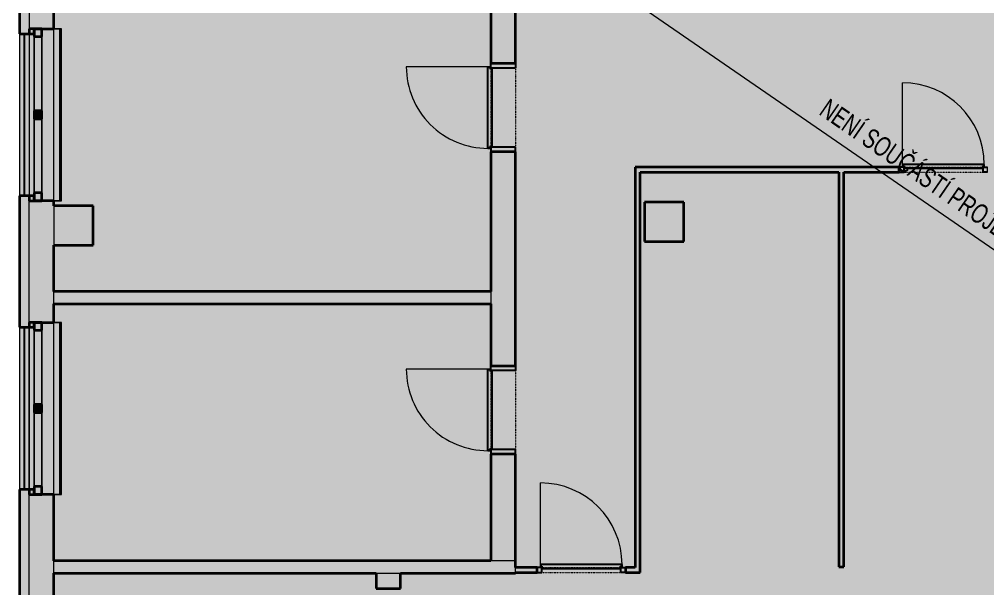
# Model space of a CAD drawing. Header units: millimetres. Extents: x -3281 to 232784, y -45352 to 20466.
# Drawn here: x 10412 to 20263, y -1366 to 4424 of the extents above; entities that cross this region are included whole.
import ezdxf

# ---------------------------------------------------------------- set-up
doc = ezdxf.new("R2010")
doc.units = ezdxf.units.MM
doc.linetypes.add('Čerchovaná se dvěma tečkami', pattern=[2.59, 1, -0.53, 0, -0.53, 0, -0.53])
for name, color, linetype, lineweight in [('A-DETL-THIN', 151, 'Continuous', 13), ('A-DOOR', 31, 'Continuous', 13), ('A-DOOR-FRAM', 31, 'Continuous', 25), ('A-FLOR', 192, 'Continuous', 13), ('A-GENM', 13, 'Continuous', 13), ('A-GLAZ', 151, 'Continuous', 13), ('A-WALL', 113, 'Continuous', 13), ('G-ANNO-TEXT', 231, 'Continuous', 9), ('Q-SPCQ', 91, 'Continuous', 13), ('S-COLS', 52, 'Continuous', 13)]:
    doc.layers.add(name, color=color, linetype=linetype, lineweight=lineweight)
doc.layers.add('A-WALL-PATT', color=111, linetype='Continuous')
doc.styles.add('Arial_2', font='arial.ttf', dxfattribs={"width": 0.7, "height": 200})
pattern_1 = [(315, (10511.98, 2265.26), (143.684, 143.684), []), (270, (10579.28, 2036.31), (143.684, -143.684), [25.4, -261.968]), (315, (10579.28, 2010.9), (143.684, 143.684), [25.4, -177.8]), (360, (10597.24, 1992.95), (143.684, 143.684), [25.4, -261.968]), (45, (10622.64, 1992.95), (-143.684, 143.684), [25.4, -177.8]), (270, (10640.6, 2036.31), (143.684, -143.684), [25.4, -261.968]), (315, (10622.64, 2054.27), (143.684, 143.684), [25.4, -177.8]), (360, (10597.24, 2054.27), (143.684, 143.684), [25.4, -261.968]), (45, (10579.28, 2036.3), (-143.684, 143.684), [25.4, -177.8]), (315, (10663.82, 1969.73), (143.684, 143.684), [50.8, -152.4])]

# ---------------------------------------------------------------- blocks, each defined once
blk = doc.blocks.new('OKNO_2k_ - OKNO_2k_1750 x 1750-1963716-1NP_NÁVRH A')
at = {"layer": 'A-GLAZ', "color": 253, "lineweight": 35}
for p, q in [((-825, 126), (-875, 126)), ((-875, 126), (-875, 125)), ((-875, 125), (-875, 75)), ((-825, 125), (-825, 126)), ((-825, 75), (-825, 125)), ((825, 126), (825, 125)), ((875, 126), (825, 126)), ((825, 125), (825, 75)), ((875, 125), (875, 126)), ((875, 75), (875, 125)), ((-875, 75), (-825, 75)), ((-875, 75), (-875, -5)), ((-825, 75), (-875, 75)), ((-795, 75), (-825, 75)), ((-795, -5), (-795, 75)), ((40, 75), (-40, 75)), ((-40, 75), (-40, -5)), ((40, -5), (40, 75)), ((825, 75), (795, 75)), ((795, 75), (795, -5)), ((825, 75), (875, 75)), ((875, 75), (825, 75)), ((875, -5), (875, 75)), ((-875, -5), (-795, -5)), ((-40, -5), (40, -5)), ((795, -5), (875, -5))]:
    blk.add_line(p, q, dxfattribs=at)
at = {"layer": 'A-GLAZ', "color": 9}
for p, q in [((-825, 126), (-875, 126)), ((-875, 126), (-875, 125)), ((825, 126), (-825, 126)), ((875, 126), (825, 126)), ((875, 126), (875, 125)), ((-40, 75), (-795, 75)), ((-795, -5), (-795, 75)), ((40, 75), (-40, 75)), ((-40, -5), (-40, 75)), ((-40, 75), (40, 75)), ((795, 75), (40, 75)), ((40, 75), (40, -5)), ((795, -5), (795, 75)), ((-795, -5), (-40, -5)), ((-40, -5), (40, -5)), ((40, -5), (-40, -5)), ((40, -5), (795, -5))]:
    blk.add_line(p, q, dxfattribs=at)
at = {"layer": 'A-GLAZ', "color": 254}
for p, q in [((-875, 125), (-875, 75)), ((-825, 125), (-825, 126)), ((825, 126), (-825, 126)), ((-825, 75), (-825, 125)), ((825, 125), (825, 126)), ((825, 75), (825, 125)), ((875, 125), (875, 75)), ((-875, 75), (-825, 75)), ((-875, 75), (-875, -5)), ((-875, 75), (-825, 75)), ((-825, 75), (-40, 75)), ((-825, 75), (-40, 75)), ((-825, 75), (-40, 75)), ((-40, 75), (40, 75)), ((-40, 75), (40, 75)), ((-40, 75), (40, 75)), ((40, 75), (825, 75)), ((40, 75), (825, 75)), ((40, 75), (825, 75)), ((825, 75), (875, 75)), ((825, 75), (875, 75)), ((875, 75), (875, -5)), ((-40, -5), (-875, -5)), ((40, -5), (-40, -5)), ((875, -5), (40, -5))]:
    blk.add_line(p, q, dxfattribs=at)
blk = doc.blocks.new('OKNO_2k_ - OKNO_2k_1750 x 1750-V1-1NP_NÁVRH A')
at = {"layer": 'A-GLAZ', "color": 253, "lineweight": 35}
for p, q in [((-825, 126), (-875, 126)), ((-875, 126), (-875, 125)), ((-875, 125), (-875, 75)), ((-825, 125), (-825, 126)), ((-825, 75), (-825, 125)), ((825, 126), (825, 125)), ((875, 126), (825, 126)), ((825, 125), (825, 75)), ((875, 125), (875, 126)), ((875, 75), (875, 125)), ((-875, 75), (-825, 75)), ((-875, 75), (-875, -5)), ((-825, 75), (-875, 75)), ((-795, 75), (-825, 75)), ((-795, -5), (-795, 75)), ((40, 75), (-40, 75)), ((-40, 75), (-40, -5)), ((40, -5), (40, 75)), ((825, 75), (795, 75)), ((795, 75), (795, -5)), ((825, 75), (875, 75)), ((875, 75), (825, 75)), ((875, -5), (875, 75)), ((-875, -5), (-795, -5)), ((-40, -5), (40, -5)), ((795, -5), (875, -5))]:
    blk.add_line(p, q, dxfattribs=at)
at = {"layer": 'A-GLAZ', "color": 9}
for p, q in [((-825, 126), (-875, 126)), ((-875, 126), (-875, 125)), ((825, 126), (-825, 126)), ((875, 126), (825, 126)), ((875, 126), (875, 125)), ((-40, 75), (-795, 75)), ((-795, -5), (-795, 75)), ((40, 75), (-40, 75)), ((-40, -5), (-40, 75)), ((-40, 75), (40, 75)), ((795, 75), (40, 75)), ((40, 75), (40, -5)), ((795, -5), (795, 75)), ((-795, -5), (-40, -5)), ((-40, -5), (40, -5)), ((40, -5), (-40, -5)), ((40, -5), (795, -5))]:
    blk.add_line(p, q, dxfattribs=at)
at = {"layer": 'A-GLAZ', "color": 254}
for p, q in [((-875, 125), (-875, 75)), ((-825, 125), (-825, 126)), ((825, 126), (-825, 126)), ((-825, 75), (-825, 125)), ((825, 125), (825, 126)), ((825, 75), (825, 125)), ((875, 125), (875, 75)), ((-875, 75), (-825, 75)), ((-875, 75), (-875, -5)), ((-875, 75), (-825, 75)), ((-825, 75), (-40, 75)), ((-825, 75), (-40, 75)), ((-825, 75), (-40, 75)), ((-40, 75), (40, 75)), ((-40, 75), (40, 75)), ((-40, 75), (40, 75)), ((40, 75), (825, 75)), ((40, 75), (825, 75)), ((40, 75), (825, 75)), ((825, 75), (875, 75)), ((825, 75), (875, 75)), ((875, 75), (875, -5)), ((-40, -5), (-875, -5)), ((40, -5), (-40, -5)), ((875, -5), (40, -5))]:
    blk.add_line(p, q, dxfattribs=at)
blk = doc.blocks.new('Betonový čtvercový sloup - 400 x 400-V59-1NP_NÁVRH A')
at = {"layer": 'S-COLS', "color": 253, "lineweight": 35}
for p, q in [((200, 200), (-200, 200)), ((-200, 200), (-200, -200)), ((200, -200), (200, 200)), ((-200, -200), (200, -200))]:
    blk.add_line(p, q, dxfattribs=at)
at = {"layer": 'S-COLS', "color": 9}
for p, q in [((-200, -200), (-200, 200)), ((-200, 200), (200, 200)), ((200, 200), (200, -200)), ((200, -200), (-200, -200))]:
    blk.add_line(p, q, dxfattribs=at)
blk = doc.blocks.new('parapet s nosem_vnitní - parapet s nosem_vnitní-1501804-1NP_NÁVRH A')
at = {"layer": 'A-GENM', "color": 9}
for p, q in [((-875, -120), (-875, 0)), ((-875, 0), (-40, 0)), ((40, 0), (875, 0)), ((875, 0), (875, -120)), ((-875, -190), (-875, -120)), ((-875, -120), (-875, -180)), ((-875, -180), (-875, -199.7)), ((875, -180), (-875, -180)), ((-875, -180), (875, -180)), ((-875, -190), (-875, -199.7)), ((875, -180), (875, -120)), ((875, -120), (875, -190)), ((875, -199.7), (875, -180)), ((875, -200), (875, -190)), ((-875, -199.7), (-875, -200)), ((-875, -200), (875, -200)), ((-875, -200), (875, -200))]:
    blk.add_line(p, q, dxfattribs=at)
at = {"layer": 'A-GENM', "color": 254}
for p, q in [((-875, 0), (-875, -120)), ((-875, 0), (-40, 0)), ((-40, 0), (40, 0)), ((-40, 0), (40, 0)), ((40, 0), (875, 0)), ((875, -120), (875, 0))]:
    blk.add_line(p, q, dxfattribs=at)
blk = doc.blocks.new('parapet_ext - parapet_ext-1802094-1NP_NÁVRH A')
at = {"layer": 'Q-SPCQ'}
for points in [[(-825, 51), (825, 51), (825, 100), (-825, 100)], [(-825, 0), (825, 0), (825, 51), (-825, 51), (-825, 50)]]:
    blk.add_hatch(color=254, dxfattribs=at).paths.add_polyline_path(points)
at = {"layer": 'Q-SPCQ', "color": 9}
for p, q in [((-825, 51), (-825, 100)), ((-825, 100), (825, 100)), ((825, 100), (825, 51)), ((-825, 98), (-825, 51)), ((825, 98), (-825, 98)), ((-825, 50), (-825, 51)), ((-825, 0), (-40, 0)), ((40, 0), (825, 0)), ((825, 51), (825, 98)), ((825, 51), (825, 50))]:
    blk.add_line(p, q, dxfattribs=at)
at = {"layer": 'Q-SPCQ', "color": 254}
for p, q in [((-825, 100), (-825, 98)), ((-825, 100), (825, 100)), ((825, 98), (825, 100)), ((-825, 98), (825, 98)), ((-825, 51), (-825, 50)), ((-825, 50), (-825, 0)), ((-825, 0), (-825, 50)), ((-825, 0), (-40, 0)), ((-40, 0), (40, 0)), ((-40, 0), (40, 0)), ((40, 0), (825, 0)), ((825, 50), (825, 51)), ((825, 50), (825, 0)), ((825, 0), (825, 50))]:
    blk.add_line(p, q, dxfattribs=at)
blk = doc.blocks.new('parapet s nosem_vnitní - parapet s nosem_vnitní-V72-1NP_NÁVRH A')
at = {"layer": 'A-GENM', "color": 9}
for p, q in [((-875, -120), (-875, 0)), ((-875, 0), (-40, 0)), ((40, 0), (875, 0)), ((875, 0), (875, -120)), ((-875, -190), (-875, -120)), ((-875, -120), (-875, -180)), ((-875, -180), (-875, -199.7)), ((875, -180), (-875, -180)), ((-875, -180), (875, -180)), ((-875, -190), (-875, -192.6)), ((-875, -192.6), (-875, -195)), ((-875, -195), (-875, -200)), ((875, -180), (875, -120)), ((875, -120), (875, -190)), ((875, -199.7), (875, -180)), ((875, -200), (875, -190)), ((-875, -200), (875, -200)), ((-875, -200), (875, -200))]:
    blk.add_line(p, q, dxfattribs=at)
at = {"layer": 'A-GENM', "color": 254}
for p, q in [((-875, 0), (-875, -120)), ((-875, 0), (-40, 0)), ((-40, 0), (40, 0)), ((-40, 0), (40, 0)), ((40, 0), (875, 0)), ((875, -120), (875, 0))]:
    blk.add_line(p, q, dxfattribs=at)
blk = doc.blocks.new('parapet_ext - parapet_ext-V73-1NP_NÁVRH A')
at = {"layer": 'Q-SPCQ'}
for points in [[(-825, 51), (825, 51), (825, 100), (-825, 100)], [(-825, 51), (-825, 0), (825, 0), (825, 51), (314.7, 51)]]:
    blk.add_hatch(color=254, dxfattribs=at).paths.add_polyline_path(points)
at = {"layer": 'Q-SPCQ', "color": 9}
for p, q in [((-825, 51), (-825, 100)), ((-825, 100), (825, 100)), ((825, 100), (825, 51)), ((-825, 98), (-825, 51)), ((825, 98), (-825, 98)), ((-825, 50), (-825, 51)), ((-825, 0), (-40, 0)), ((40, 0), (825, 0)), ((825, 51), (825, 98)), ((825, 51), (825, 50))]:
    blk.add_line(p, q, dxfattribs=at)
at = {"layer": 'Q-SPCQ', "color": 254}
for p, q in [((-825, 100), (-825, 98)), ((-825, 100), (825, 100)), ((825, 98), (825, 100)), ((-825, 98), (825, 98)), ((-825, 51), (-825, 50)), ((-825, 50), (-825, 0)), ((-825, 0), (-825, 50)), ((-825, 0), (-40, 0)), ((-40, 0), (40, 0)), ((-40, 0), (40, 0)), ((40, 0), (825, 0)), ((825, 50), (825, 51)), ((825, 50), (825, 0)), ((825, 0), (825, 50))]:
    blk.add_line(p, q, dxfattribs=at)
blk = doc.blocks.new('DVERE_1k_oblozka - DD03_01_800x1970_koupelna-1941344-1NP_NÁVRH A')
at = {"layer": 'A-DOOR', "color": 9}
for p, q in [((-450, 127.9), (-400, 127.9)), ((-450, -122.1), (-450, 127.9)), ((-400, 127.9), (-400, -122.1)), ((400, 127.9), (450, 127.9)), ((400, -122.1), (400, 127.9)), ((450, 127.9), (450, -122.1)), ((-400, -122.1), (-450, -122.1)), ((-415, -122.1), (-415, -982.1)), ((-415, -137.1), (-415, -152.1)), ((-400, -137.1), (-415, -137.1)), ((-415, -152.1), (415, -152.1)), ((-400, -112.1), (-400, -122.1)), ((400, -112.1), (-400, -112.1)), ((-400, -122.1), (-400, -137.1)), ((305, -152.1), (-305, -152.1)), ((-305, -152.1), (305, -152.1)), ((400, -122.1), (400, -112.1)), ((400, -137.1), (400, -122.1)), ((450, -122.1), (400, -122.1)), ((415, -137.1), (400, -137.1)), ((415, -152.1), (415, -122.1)), ((415, -152.1), (415, -137.1))]:
    blk.add_line(p, q, dxfattribs=at)
at = {"layer": 'A-DOOR', "color": 9, "linetype": 'Čerchovaná se dvěma tečkami'}
for p, q in [((-400, 127.9), (400, 127.9)), ((-400, -122.1), (400, -122.1))]:
    blk.add_line(p, q, dxfattribs=at)
at = {"layer": 'A-DOOR', "lineweight": 25}
for p, q in [((-415, -137.1), (-400, -137.1)), ((-415, -152.1), (-415, -137.1)), ((415, -152.1), (-415, -152.1)), ((-400, -112.1), (400, -112.1)), ((-400, -122.1), (-400, -112.1)), ((-400, -137.1), (-400, -122.1)), ((400, -112.1), (400, -122.1)), ((400, -122.1), (400, -137.1)), ((400, -137.1), (415, -137.1)), ((415, -137.1), (415, -152.1))]:
    blk.add_line(p, q, dxfattribs=at)
at = {"layer": 'A-DOOR', "color": 9}
blk.add_arc((-415, -152.1), 830, 270, 0, dxfattribs=at)
at = {"layer": 'A-DOOR-FRAM'}
for p, q in [((-450, 127.9), (-400, 127.9)), ((-400, 127.9), (-400, -122.1)), ((400, -122.1), (400, 127.9)), ((450, 127.9), (400, 127.9)), ((-400, -122.1), (-450, -122.1)), ((400, -122.1), (450, -122.1))]:
    blk.add_line(p, q, dxfattribs=at)
blk = doc.blocks.new('DVERE_1k_oblozka - DD03_01_800x1970_koupelna-2042788-1NP_NÁVRH A')
at = {"layer": 'A-DOOR', "color": 9}
for p, q in [((-415, 22.1), (-415, 882.1)), ((-400, 22.1), (-450, 22.1)), ((-450, 22.1), (-450, -27.9)), ((-415, 37.1), (-415, 52.1)), ((-415, 52.1), (415, 52.1)), ((-400, 37.1), (-415, 37.1)), ((-400, 22.1), (-400, 37.1)), ((-400, 12.1), (-400, 22.1)), ((-400, -27.9), (-400, 22.1)), ((400, 12.1), (-400, 12.1)), ((305, 52.1), (-305, 52.1)), ((-305, 52.1), (305, 52.1)), ((415, 37.1), (400, 37.1)), ((400, 37.1), (400, 22.1)), ((400, 22.1), (400, 12.1)), ((450, 22.1), (400, 22.1)), ((400, 22.1), (400, -27.9)), ((415, 52.1), (415, 37.1)), ((415, 52.1), (415, 22.1)), ((450, -27.9), (450, 22.1)), ((-450, -27.9), (-400, -27.9)), ((400, -27.9), (450, -27.9))]:
    blk.add_line(p, q, dxfattribs=at)
at = {"layer": 'A-DOOR', "lineweight": 25}
for p, q in [((415, 52.1), (-415, 52.1)), ((-415, 52.1), (-415, 37.1)), ((-415, 37.1), (-400, 37.1)), ((-400, 37.1), (-400, 22.1)), ((-400, 22.1), (-400, 12.1)), ((-400, 12.1), (400, 12.1)), ((400, 22.1), (400, 37.1)), ((400, 37.1), (415, 37.1)), ((400, 12.1), (400, 22.1)), ((415, 37.1), (415, 52.1))]:
    blk.add_line(p, q, dxfattribs=at)
at = {"layer": 'A-DOOR', "color": 9, "linetype": 'Čerchovaná se dvěma tečkami'}
for p, q in [((-400, 22.1), (400, 22.1)), ((-400, -27.9), (400, -27.9))]:
    blk.add_line(p, q, dxfattribs=at)
at = {"layer": 'A-DOOR', "color": 9}
blk.add_arc((-415, 52.1), 830, 360, 90, dxfattribs=at)
at = {"layer": 'A-DOOR-FRAM'}
for p, q in [((-400, 22.1), (-450, 22.1)), ((-400, -27.9), (-400, 22.1)), ((400, 22.1), (400, -27.9)), ((400, 22.1), (450, 22.1)), ((-450, -27.9), (-400, -27.9)), ((450, -27.9), (400, -27.9))]:
    blk.add_line(p, q, dxfattribs=at)

msp = doc.modelspace()

# ---------------------------------------------------------------- hatches: boundary and pattern name
at = {"layer": 'A-FLOR'}
h = msp.add_hatch(color=254, dxfattribs=at)
h.paths.add_polyline_path([(23210.3, -3956.1), (23215.6, -3956.1), (23215.6, -3356.1), (22615.6, -3356.1), (22615.6, -3956.1), (22913.5, -3956.1)])
h.paths.add_polyline_path([(16802.7, -3943.4), (17302.7, -3943.4), (17302.7, -3443.4), (16802.7, -3443.4), (16802.7, -3930.4)])
h.paths.add_polyline_path([(10895.2, -3886.1), (11178.5, -3886.1), (11178.5, -3474), (10762, -3474), (10762, -3886.1)])
h.paths.add_polyline_path([(14041.1, -2365.8), (14291.1, -2365.8), (14291.1, -2315.8), (14041.1, -2315.8)])
h.paths.add_polyline_path([(14051.1, -1415.8), (14291.1, -1415.8), (14291.1, -1365.8), (14041.1, -1365.8), (14041.1, -1415.8)])
h.paths.add_polyline_path([(16712.7, -1200.8), (16728.6, -1200.8), (16728.6, 2869.2), (18750.6, 2869.2), (18750.6, -1142.8), (18800.6, -1142.8), (18800.6, 2869.2), (19412.8, 2869.2), (19412.8, 2919.2), (16678.6, 2919.2), (16678.6, -1150.8), (16528.6, -1150.8), (16528.6, -1200.8), (16678.6, -1200.8)])
h.paths.add_polyline_path([(15728.6, -1200.8), (15728.6, -1150.8), (15458.6, -1150.8), (15458.6, -1200.8), (15678.6, -1200.8)])
h.paths.add_polyline_path([(25029.9, -1158.3), (25029.9, 2869.2), (25574.9, 2869.2), (25574.9, 2919.2), (24414.9, 2919.2), (24414.9, 2869.2), (24979.9, 2869.2), (24979.9, -1158.3)])
h.paths.add_polyline_path([(27059.9, -1158.3), (27109.9, -1158.3), (27109.9, 2869.2), (27663.4, 2869.2), (27663.4, 2919.2), (26474.9, 2919.2), (26474.9, 2869.2), (27059.9, 2869.2), (27059.9, -564.7)])
h.paths.add_polyline_path([(22960.6, 2125.9), (23185.3, 2125.9), (23185.3, 2525.9), (22960.6, 2525.9)])
h.paths.add_polyline_path([(22910.6, 2125.9), (22910.6, 2525.9), (22785.3, 2525.9), (22785.3, 2125.9)])
h.paths.add_polyline_path([(22960.6, -1142.8), (22960.6, 2125.9), (22910.6, 2125.9), (22910.6, -1142.8)])
h.paths.add_polyline_path([(20882.8, -1142.8), (20882.8, 2869.2), (21442.8, 2869.2), (21442.8, 2919.2), (20212.8, 2919.2), (20212.8, 2869.2), (20832.8, 2869.2), (20832.8, -1142.8)])
h.paths.add_polyline_path([(15218.6, 1.7), (15458.6, 1.7), (15458.6, 51.7), (15208.6, 51.7), (15208.6, 1.7)])
h.paths.add_polyline_path([(15458.6, 851.7), (15458.6, 901.7), (15208.6, 901.7), (15208.6, 851.7), (15218.6, 851.7)])
h.paths.add_polyline_path([(29223.4, 1995.3), (29338.4, 1995.3), (29338.4, 2545.3), (28788.4, 2545.3), (28788.4, 1995.3)])
h.paths.add_polyline_path([(11162, 2125.9), (11162, 2525.9), (10762, 2525.9), (10762, 2125.9), (11123.2, 2125.9)])
h.paths.add_polyline_path([(16771.3, 2165.9), (17171.3, 2165.9), (17171.3, 2565.9), (16771.3, 2565.9), (16771.3, 2525.9)])
h.paths.add_polyline_path([(22960.6, 2525.9), (22960.6, 2869.2), (23514.9, 2869.2), (23514.9, 2919.2), (22242.8, 2919.2), (22242.8, 2869.2), (22910.6, 2869.2), (22910.6, 2525.9)])
h.paths.add_polyline_path([(28788.4, 2869.2), (29223.4, 2869.2), (29223.4, 2919.2), (28563.4, 2919.2), (28563.4, 2869.2), (28613.4, 2869.2)])
h.paths.add_polyline_path([(15218.6, 3076.7), (15458.6, 3076.7), (15458.6, 3126.7), (15208.6, 3126.7), (15208.6, 3076.7)])
h.paths.add_polyline_path([(15208.6, 3926.7), (15458.6, 3926.7), (15458.6, 3976.7), (15208.6, 3976.7)])
h.paths.add_polyline_path([(15458.6, 5093), (15458.6, 5143), (15308.6, 5143), (15308.6, 5093), (15318.6, 5093)])
h.paths.add_polyline_path([(15318.6, 5943), (15458.6, 5943), (15458.6, 5993), (15308.6, 5993), (15308.6, 5943)])
h.paths.add_polyline_path([(16483.6, 6052.3), (16533.6, 6052.3), (16533.6, 6177.3), (16483.6, 6177.3), (16483.6, 6167.3)])
h.paths.add_polyline_path([(15833.6, 6052.3), (15883.6, 6052.3), (15883.6, 6177.3), (15833.6, 6177.3), (15833.6, 6166.6)])
h.paths.add_polyline_path([(14577.1, 6287.3), (14677.1, 6287.3), (14677.1, 6337.3), (14577.1, 6337.3)])
h.paths.add_polyline_path([(23037.1, 6661.4), (23087.1, 6661.4), (23087.1, 6761.4), (23037.1, 6761.4), (23037.1, 6671.4)])
h.paths.add_polyline_path([(23937.1, 6661.4), (23937.1, 6761.4), (23887.1, 6761.4), (23887.1, 6661.4)])
h.paths.add_polyline_path([(14577.1, 6937.3), (14677.1, 6937.3), (14677.1, 6987.3), (14577.1, 6987.3)])
h.paths.add_polyline_path([(20788.2, 6950.8), (20888.2, 6950.8), (20888.2, 7000.8), (20788.2, 7000.8)])
h.paths.add_polyline_path([(22767.1, 6971.4), (22867.1, 6971.4), (22867.1, 7021.4), (22767.1, 7021.4), (22767.1, 6983.3)])
h.paths.add_polyline_path([(21867.1, 6971.4), (21867.1, 7021.4), (21767.1, 7021.4), (21767.1, 6971.4), (21777.1, 6971.4)])
h.paths.add_polyline_path([(15885.6, 7083.7), (15885.6, 7183.7), (15835.6, 7183.7), (15835.6, 7083.7), (15883.6, 7083.7)])
h.paths.add_polyline_path([(15425.6, 7083.7), (15475.6, 7083.7), (15475.6, 7183.7), (15425.6, 7183.7), (15425.6, 7173.7)])
h.paths.add_polyline_path([(16485.6, 7083.7), (16535.6, 7083.7), (16535.6, 7183.7), (16485.6, 7183.7), (16485.6, 7173.7)])
h.paths.add_polyline_path([(14775.6, 7083.7), (14825.6, 7083.7), (14825.6, 7183.7), (14775.6, 7183.7), (14775.6, 7173.7)])
h.paths.add_polyline_path([(24375.6, 7430.3), (24465.6, 7430.3), (24465.6, 7480.3), (24365.6, 7480.3), (24365.6, 7430.3)])
h.paths.add_polyline_path([(20788.2, 7600.8), (20888.2, 7600.8), (20888.2, 7650.8), (20788.2, 7650.8)])
h.paths.add_polyline_path([(22867.1, 7621.4), (22867.1, 7671.4), (22767.1, 7671.4), (22767.1, 7621.4), (22777.1, 7621.4)])
h.paths.add_polyline_path([(21867.1, 7621.4), (21867.1, 7671.4), (21767.1, 7671.4), (21767.1, 7621.4), (21777.1, 7621.4)])
h.paths.add_polyline_path([(19021.3, 8160.3), (19021.3, 8560.3), (18621.3, 8560.3), (18621.3, 8160.3)])
h.paths.add_polyline_path([(17201.3, 8160.3), (17201.3, 8560.3), (16801.3, 8560.3), (16801.3, 8160.3)])
h.paths.add_polyline_path([(24365.6, 8280.3), (24465.6, 8280.3), (24465.6, 8330.3), (24365.6, 8330.3)])
h = msp.add_hatch(color=254, dxfattribs=at)
h.paths.add_polyline_path([(22615.6, -4286.1), (23210.3, -4286.1), (23210.3, -3956.1), (22615.6, -3956.1), (22615.6, -3356.1), (23215.6, -3356.1), (23215.6, -3886.1), (29223.4, -3886.1), (29223.4, 1995.3), (28788.4, 1995.3), (28788.4, 2545.3), (29223.4, 2545.3), (29223.4, 2869.2), (28563.4, 2869.2), (28563.4, 2919.2), (29347.4, 2919.2), (29347.4, 3039.2), (29348.4, 3039.2), (29348.4, 3812.8), (29347.4, 3812.8), (29347.4, 3932.8), (29348.4, 3932.8), (29348.4, 4812.8), (29347.4, 4812.8), (29347.4, 4932.8), (29348.4, 4932.8), (29348.4, 5812.8), (29347.4, 5812.8), (29347.4, 5932.8), (29348.4, 5932.8), (29348.4, 6506.8), (29347.4, 6506.8), (29347.4, 6547.8), (26082, 6547.8), (26082, 8560.3), (19021.3, 8560.3), (19021.3, 8160.3), (18621.3, 8160.3), (18621.3, 8560.3), (17201.3, 8560.3), (17201.3, 8160.3), (16801.3, 8160.3), (16801.3, 8560.3), (14677.1, 8560.3), (14677.1, 8430.3), (14662.5, 8430.7), (14662.5, 8560.3), (10762, 8560.3), (10762, 2525.9), (11162, 2525.9), (11162, 2125.9), (10762, 2125.9), (10762, -3474), (11178.5, -3474), (11178.5, -3886.1), (14041.1, -3886.1), (14041.1, -2315.8), (14291.1, -2315.8), (14291.1, -3886.1), (16712.7, -3886.1), (16712.7, -3943.4), (16802.7, -3943.4), (16802.7, -4286.1), (21196.6, -4286.1)])
h.paths.add_polyline_path([(20102.7, -4061.1), (17202.7, -4061.1), (17202.7, -3961.1), (20102.7, -3961.1), (20102.7, -4015.5)])
h.paths.add_polyline_path([(16904.4, -3943.4), (16802.7, -3943.4), (16802.7, -3443.4), (17302.7, -3443.4), (17302.7, -3943.4), (17127.7, -3943.4)])
h.paths.add_polyline_path([(14173.3, -1415.8), (14041.1, -1415.8), (14041.1, -1208.3), (14291.1, -1208.3), (14291.1, -1415.8)])
h.paths.add_polyline_path([(16678.6, -1200.8), (16528.6, -1200.8), (16528.6, -1150.8), (16678.6, -1150.8), (16678.6, 2919.2), (19412.8, 2919.2), (19412.8, 2869.2), (18800.6, 2869.2), (18800.6, -1142.8), (18750.6, -1142.8), (18750.6, 2869.2), (16728.6, 2869.2), (16728.6, -1200.8), (16712.7, -1200.8)])
h.paths.add_polyline_path([(15728.6, -1200.8), (15458.6, -1200.8), (15458.6, -1150.8), (15728.6, -1150.8), (15728.6, -1160.8)])
h.paths.add_polyline_path([(27109.9, -1158.3), (27059.9, -1158.3), (27059.9, 2869.2), (26474.9, 2869.2), (26474.9, 2919.2), (27663.4, 2919.2), (27663.4, 2869.2), (27109.9, 2869.2), (27109.9, -564.7)])
h.paths.add_polyline_path([(25029.9, -1158.3), (24979.9, -1158.3), (24979.9, 2869.2), (24414.9, 2869.2), (24414.9, 2919.2), (25574.9, 2919.2), (25574.9, 2869.2), (25029.9, 2869.2), (25029.9, -564.7)])
h.paths.add_polyline_path([(22960.6, -1142.8), (22910.6, -1142.8), (22910.6, 2125.9), (22785.3, 2125.9), (22785.3, 2525.9), (22910.6, 2525.9), (22910.6, 2869.2), (22242.8, 2869.2), (22242.8, 2919.2), (23514.9, 2919.2), (23514.9, 2869.2), (22960.6, 2869.2), (22960.6, 2525.9), (23185.3, 2525.9), (23185.3, 2125.9), (22960.6, 2125.9), (22960.6, -564.7)])
h.paths.add_polyline_path([(20882.8, -1142.8), (20832.8, -1142.8), (20832.8, 2869.2), (20212.8, 2869.2), (20212.8, 2919.2), (21442.8, 2919.2), (21442.8, 2869.2), (20882.8, 2869.2), (20882.8, -564.7)])
h.paths.add_polyline_path([(15208.6, -1083.3), (15208.6, 51.7), (15458.6, 51.7), (15458.6, -1083.3)])
h.paths.add_polyline_path([(15208.6, 851.7), (15208.6, 3126.7), (15458.6, 3126.7), (15458.6, 851.7), (15218.6, 851.7)])
h.paths.add_polyline_path([(17171.3, 2165.9), (16771.3, 2165.9), (16771.3, 2565.9), (17171.3, 2565.9), (17171.3, 2525.9)])
h.paths.add_polyline_path([(15218.6, 3926.7), (15208.6, 3926.7), (15208.6, 5048), (15458.6, 5048), (15458.6, 3926.7)])
h.paths.add_polyline_path([(17376.7, 4845.7), (17326.7, 4845.7), (17326.7, 5774.1), (17376.7, 5797.4), (17376.7, 5125.7)])
h.paths.add_polyline_path([(18888, 4845.7), (18888, 6502.2), (18938, 6525.5), (18938, 4845.7)])
h.paths.add_polyline_path([(15458.6, 5093), (15308.6, 5093), (15308.6, 5143), (15458.6, 5143)])
h.paths.add_polyline_path([(15458.6, 5943), (15308.6, 5943), (15308.6, 5993), (15458.6, 5993)])
h.paths.add_polyline_path([(15883.6, 6052.3), (15833.6, 6052.3), (15833.6, 6177.3), (15883.6, 6177.3), (15883.6, 6166.6)])
h.paths.add_polyline_path([(16483.6, 6052.3), (16483.6, 6177.3), (16533.6, 6177.3), (16533.6, 6052.3)])
h.paths.add_polyline_path([(14577.1, 6287.3), (14577.1, 6337.3), (14677.1, 6337.3), (14677.1, 6287.3), (14667.1, 6287.3)])
h.paths.add_polyline_path([(18931.3, 6661.4), (18931.3, 6941.4), (22767.1, 6941.4), (22767.1, 6661.4), (20788.2, 6661.4)])
h.paths.add_polyline_path([(23937.1, 6661.4), (23887.1, 6661.4), (23887.1, 6761.4), (23937.1, 6761.4), (23937.1, 6697.8)])
h.paths.add_polyline_path([(23087.1, 6661.4), (23037.1, 6661.4), (23037.1, 6761.4), (23087.1, 6761.4), (23087.1, 6671.4)])
h.paths.add_polyline_path([(14577.1, 6937.3), (14577.1, 6987.3), (14677.1, 6987.3), (14677.1, 6937.3), (14667.1, 6937.3)])
h.paths.add_polyline_path([(20788.2, 6950.8), (20788.2, 7000.8), (20888.2, 7000.8), (20888.2, 6950.8), (20878.2, 6950.8)])
h.paths.add_polyline_path([(22857.5, 6971.4), (22767.1, 6971.4), (22767.1, 7021.4), (22867.1, 7021.4), (22867.1, 6971.4)])
h.paths.add_polyline_path([(21767.1, 6971.4), (21767.1, 7021.4), (21867.1, 7021.4), (21867.1, 6971.4), (21777.1, 6971.4)])
h.paths.add_polyline_path([(15885.6, 7083.7), (15835.6, 7083.7), (15835.6, 7183.7), (15885.6, 7183.7), (15885.6, 7173.7)])
h.paths.add_polyline_path([(15458.6, 7083.7), (15425.6, 7083.7), (15425.6, 7183.7), (15475.6, 7183.7), (15475.6, 7083.7)])
h.paths.add_polyline_path([(16498.6, 7083.7), (16485.6, 7083.7), (16485.6, 7183.7), (16535.6, 7183.7), (16535.6, 7083.7), (16533.6, 7083.7)])
h.paths.add_polyline_path([(14775.6, 7083.7), (14775.6, 7183.7), (14825.6, 7183.7), (14825.6, 7083.7)])
h.paths.add_polyline_path([(24465.6, 7430.3), (24365.6, 7430.3), (24365.6, 7480.3), (24465.6, 7480.3)])
h.paths.add_polyline_path([(20888.2, 7600.8), (20788.2, 7600.8), (20788.2, 7650.8), (20888.2, 7650.8)])
h.paths.add_polyline_path([(21867.1, 7621.4), (21767.1, 7621.4), (21767.1, 7671.4), (21867.1, 7671.4), (21867.1, 7636.4)])
h.paths.add_polyline_path([(22777.1, 7621.4), (22767.1, 7621.4), (22767.1, 7671.4), (22867.1, 7671.4), (22867.1, 7621.4)])
h.paths.add_polyline_path([(24365.6, 8280.3), (24365.6, 8330.3), (24465.6, 8330.3), (24465.6, 8280.3), (24375.6, 8280.3)])
h = msp.add_hatch(color=254, dxfattribs=at)
h.paths.add_polyline_path([(29223.4, -3886.1), (29331.4, 1995.3), (29223.4, 1995.3), (29223.4, -3062.4)])
h.paths.add_polyline_path([(14291.1, -3886.1), (14291.1, -2365.8), (14041.1, -2365.8), (14041.1, -3886.1)])
h.paths.add_polyline_path([(14125.2, -1365.8), (14291.1, -1365.8), (14291.1, -1208.3), (14041.1, -1208.3), (14041.1, -1365.8)])
h.paths.add_polyline_path([(15208.6, -1083.3), (15458.6, -1083.3), (15458.6, 1.7), (15208.6, 1.7), (15208.6, -997.4)])
h.paths.add_polyline_path([(15208.6, 901.7), (15458.6, 901.7), (15458.6, 3076.7), (15208.6, 3076.7), (15208.6, 1531.7)])
h.paths.add_polyline_path([(29338.4, 1995.3), (29348.4, 2063.8), (29348.4, 2919.2), (29223.4, 2919.2), (29223.4, 2545.3), (29338.4, 2545.3), (29338.4, 2374.8)])
h.paths.add_polyline_path([(15458.6, 3976.7), (15458.6, 5048), (15208.6, 5048), (15208.6, 3976.7)])
at = {"layer": 'A-WALL'}
for points in [[(10412, 2627.8), (10462, 2627.8), (10462, 4277.8), (10412, 4277.8), (10412, 3474.1)], [(10562, 2577.8), (10762, 2577.8), (10762, 4327.8), (10562, 4327.8), (10562, 3492.8), (10642, 3492.8), (10642, 3412.8), (10562, 3412.8), (10562, 2627.8)], [(10562, 3412.8), (10642, 3412.8), (10642, 3492.8), (10562, 3492.8), (10562, 3474.1)], [(10462, -358.1), (10462, 1291.9), (10412, 1291.9), (10412, -358.1)], [(10562, -408.1), (10762, -408.1), (10762, 1341.9), (10562, 1341.9), (10562, 506.9), (10642, 506.9), (10642, 426.9), (10562, 426.9), (10562, -358.1)], [(10562, 426.9), (10642, 426.9), (10642, 506.9), (10562, 506.9)]]:
    msp.add_hatch(color=254, dxfattribs=at).paths.add_polyline_path(points)
at = {"layer": 'A-WALL-PATT', "lineweight": 13}
h = msp.add_hatch(color=254, dxfattribs=at)
h.paths.add_polyline_path([(10412, -4136.1), (10512, -4136.1), (10512, -358.1), (10412, -358.1), (10412, -3974)])
h.paths.add_polyline_path([(10412, 1291.9), (10512, 1291.9), (10512, 2627.8), (10412, 2627.8), (10412, 1454.7)])
h.paths.add_polyline_path([(10462, 4277.8), (10512, 4277.8), (10512, 5632.8), (10412, 5632.8), (10412, 4277.8)])
h.paths.add_polyline_path([(10412, 7282.8), (10512, 7282.8), (10512, 8810.3), (10412, 8810.3), (10412, 7512.9)])
h = msp.add_hatch(dxfattribs=at)
h.set_pattern_fill('FP_23', angle=-135, style=0, pattern_type=2)
h.set_pattern_definition(pattern_1)
h.paths.add_polyline_path([(10512, -3886.1), (10678.5, -3886.1), (10678.5, -3474), (10762, -3474), (10762, -408.1), (10512, -408.1), (10512, -3474)])
h.paths.add_polyline_path([(10642, 1341.9), (10762, 1341.9), (10762, 2577.8), (10512, 2577.8), (10512, 1341.9), (10562, 1341.9)])
h.paths.add_polyline_path([(10512, 4327.8), (10762, 4327.8), (10762, 5582.8), (10512, 5582.8), (10512, 4519.2)])
h.paths.add_polyline_path([(10642, 7332.8), (10762, 7332.8), (10762, 8560.3), (10512, 8560.3), (10512, 7332.8), (10562, 7332.8)])
h = msp.add_hatch(dxfattribs=at)
h.set_pattern_fill('FP_23', angle=-135, style=0, pattern_type=2)
h.set_pattern_definition(pattern_1)
h.paths.add_polyline_path([(10562, -408.1), (10562, -358.1), (10512, -358.1), (10512, -408.1), (10529.2, -408.1)])
h.paths.add_polyline_path([(10512, 1291.9), (10562, 1291.9), (10562, 1341.9), (10512, 1341.9), (10512, 1340.9)])
h.paths.add_polyline_path([(10536.9, 2577.8), (10562, 2577.8), (10562, 2627.8), (10512, 2627.8), (10512, 2577.8)])
h.paths.add_polyline_path([(10512, 4277.8), (10562, 4277.8), (10562, 4327.8), (10512, 4327.8), (10512, 4326.9)])
h.paths.add_polyline_path([(10562, 5582.8), (10562, 5632.8), (10512, 5632.8), (10512, 5582.8), (10513.9, 5582.8)])
h.paths.add_polyline_path([(10512, 7282.8), (10562, 7282.8), (10562, 7332.8), (10512, 7332.8), (10512, 7331.9)])

# ---------------------------------------------------------------- linework, layer by layer
at = {"layer": 'A-DETL-THIN'}
for q in [(10412, -4286.1), (29573.4, -4286.1)]:
    msp.add_line((10412, 8910.3), q, dxfattribs=at)
at = {"layer": 'A-FLOR', "color": 254}
msp.add_line((10762, -408.1), (10762, 2125.9), dxfattribs=at)
at = {"layer": 'A-WALL', "color": 254}
for p, q in [((10512, 7282.8), (10512, 2577.8)), ((10562, 2627.8), (10562, 4277.8)), ((10762, 2577.8), (10762, 4327.8)), ((15208.6, 1656.7), (15208.6, 1531.7)), ((10562, -358.1), (10562, 1291.9)), ((10762, -1208.3), (10762, -1083.3)), ((15458.6, -1083.3), (15208.6, -1083.3)), ((15458.6, -1200.8), (15458.6, -1150.8)), ((14041.1, -1208.3), (14291.1, -1208.3))]:
    msp.add_line(p, q, dxfattribs=at)
at = {"layer": 'A-WALL', "color": 253, "lineweight": 35}
for p, q in [((10412, 5632.8), (10412, 4277.8)), ((15458.6, 3976.7), (15458.6, 5093)), ((10762, 4327.8), (10762, 4519.2)), ((15208.6, 4519.2), (15208.6, 3976.7)), ((10412, 4277.8), (10562, 4277.8)), ((10562, 4277.8), (10562, 4327.8)), ((10562, 4327.8), (10762, 4327.8)), ((15208.6, 3976.7), (15458.6, 3976.7)), ((15208.6, 3076.7), (15208.6, 1656.7)), ((15458.6, 3076.7), (15208.6, 3076.7)), ((15458.6, 901.7), (15458.6, 3076.7)), ((16678.6, 2919.2), (16678.6, -1150.8)), ((19362.8, 2919.2), (16678.6, 2919.2)), ((16728.6, -1200.8), (16728.6, 2869.2)), ((16728.6, 2869.2), (18750.6, 2869.2)), ((18750.6, 2869.2), (18750.6, -1142.8)), ((18800.6, 2869.2), (19362.8, 2869.2)), ((18800.6, -1142.8), (18800.6, 2869.2)), ((19362.8, 2869.2), (19362.8, 2919.2)), ((10412, 2627.8), (10412, 1291.9)), ((10562, 2627.8), (10412, 2627.8)), ((10562, 2577.8), (10562, 2627.8)), ((10762, 2577.8), (10562, 2577.8)), ((10762, 2525.9), (10762, 2577.8)), ((10762, 1656.7), (10762, 2125.9)), ((15208.6, 1656.7), (10762, 1656.7)), ((10762, 1341.9), (10762, 1531.7)), ((10762, 1531.7), (15208.6, 1531.7)), ((15208.6, 1531.7), (15208.6, 901.7)), ((10412, 1291.9), (10562, 1291.9)), ((10562, 1291.9), (10562, 1341.9)), ((10562, 1341.9), (10762, 1341.9)), ((15208.6, 901.7), (15458.6, 901.7)), ((15208.6, 1.7), (15208.6, -1083.3)), ((15458.6, 1.7), (15208.6, 1.7)), ((15458.6, -1150.8), (15458.6, 1.7)), ((10412, -358.1), (10412, -4236.1)), ((10562, -358.1), (10412, -358.1)), ((10562, -408.1), (10562, -358.1)), ((10762, -408.1), (10562, -408.1)), ((10762, -1083.3), (10762, -408.1)), ((15208.6, -1083.3), (10762, -1083.3)), ((15678.6, -1150.8), (15458.6, -1150.8)), ((15678.6, -1200.8), (15678.6, -1150.8)), ((16678.6, -1150.8), (16578.6, -1150.8)), ((16578.6, -1150.8), (16578.6, -1200.8)), ((18750.6, -1142.8), (18800.6, -1142.8)), ((10762, -3474), (10762, -1208.3)), ((10762, -1208.3), (14041.1, -1208.3)), ((14041.1, -1208.3), (14041.1, -1365.8)), ((14291.1, -1208.3), (15458.6, -1208.3)), ((14291.1, -1365.8), (14291.1, -1208.3)), ((15458.6, -1208.3), (15458.6, -1200.8)), ((15458.6, -1200.8), (15678.6, -1200.8)), ((16578.6, -1200.8), (16728.6, -1200.8)), ((14041.1, -1365.8), (14291.1, -1365.8))]:
    msp.add_line(p, q, dxfattribs=at)
at = {"layer": 'A-WALL', "color": 9}
for p, q in [((10412, 4277.8), (10412, 2627.8)), ((10512, -3886.1), (10512, 2577.8)), ((10762, 2525.9), (10762, 2125.9)), ((10412, 1291.9), (10412, -358.1))]:
    msp.add_line(p, q, dxfattribs=at)
at = {"layer": 'S-COLS', "color": 253, "lineweight": 35}
for p, q in [((11162, 2525.9), (10762, 2525.9)), ((11162, 2125.9), (11162, 2525.9)), ((10762, 2125.9), (11162, 2125.9))]:
    msp.add_line(p, q, dxfattribs=at)
at = {"layer": 'S-COLS', "color": 9}
for p, q in [((10762, 2525.9), (10762, 2125.9)), ((10762, 2525.9), (11162, 2525.9)), ((11162, 2525.9), (11162, 2125.9)), ((11162, 2125.9), (10762, 2125.9))]:
    msp.add_line(p, q, dxfattribs=at)

# ---------------------------------------------------------------- block references
at = {"layer": 'A-DOOR', "color": 9, "rotation": 269.9999999999999}
for p in [(15330.7, 3526.7), (15330.7, 451.7)]:
    msp.add_blockref('DVERE_1k_oblozka - DD03_01_800x1970_koupelna-1941344-1NP_NÁVRH A', p, dxfattribs=at)
at = {"layer": 'A-DOOR', "color": 9}
for p in [(19812.8, 2897), (16128.6, -1173)]:
    msp.add_blockref('DVERE_1k_oblozka - DD03_01_800x1970_koupelna-2042788-1NP_NÁVRH A', p, dxfattribs=at)
at = {"layer": 'A-GENM', "color": 9, "rotation": 89.99999999999991}
for name, p in [('parapet s nosem_vnitní - parapet s nosem_vnitní-1501804-1NP_NÁVRH A', (10642, 3452.8)), ('parapet s nosem_vnitní - parapet s nosem_vnitní-V72-1NP_NÁVRH A', (10642, 466.9))]:
    msp.add_blockref(name, p, dxfattribs=at)
at = {"layer": 'A-GLAZ', "color": 9, "rotation": 89.99999999999991}
for name, p in [('OKNO_2k_ - OKNO_2k_1750 x 1750-V1-1NP_NÁVRH A', (10637, 3452.8)), ('OKNO_2k_ - OKNO_2k_1750 x 1750-1963716-1NP_NÁVRH A', (10637, 466.9))]:
    msp.add_blockref(name, p, dxfattribs=at)
at = {"layer": 'Q-SPCQ', "color": 254, "rotation": 89.99999999999991}
for name, p in [('parapet_ext - parapet_ext-1802094-1NP_NÁVRH A', (10562, 3452.8)), ('parapet_ext - parapet_ext-V73-1NP_NÁVRH A', (10562, 466.9))]:
    msp.add_blockref(name, p, dxfattribs=at)
at = {"layer": 'S-COLS', "color": 9}
msp.add_blockref('Betonový čtvercový sloup - 400 x 400-V59-1NP_NÁVRH A', (16971.3, 2365.9), dxfattribs=at)

# ---------------------------------------------------------------- texts
at = {"layer": 'G-ANNO-TEXT', "color": 7, "lineweight": 25, "char_height": 200, "attachment_point": 1, "rotation": 325.36276, "style": 'Arial_2'}
for s, insert, width in [('NENÍ SOU', (18650.4, 3627.7), 1153.227), ('ČÁSTÍ PROJEKTU', (19433.3, 3086.9), 2045.506)]:
    msp.add_mtext(s, dxfattribs=dict(at, insert=insert, width=width))

doc.saveas('drawing.dxf')
